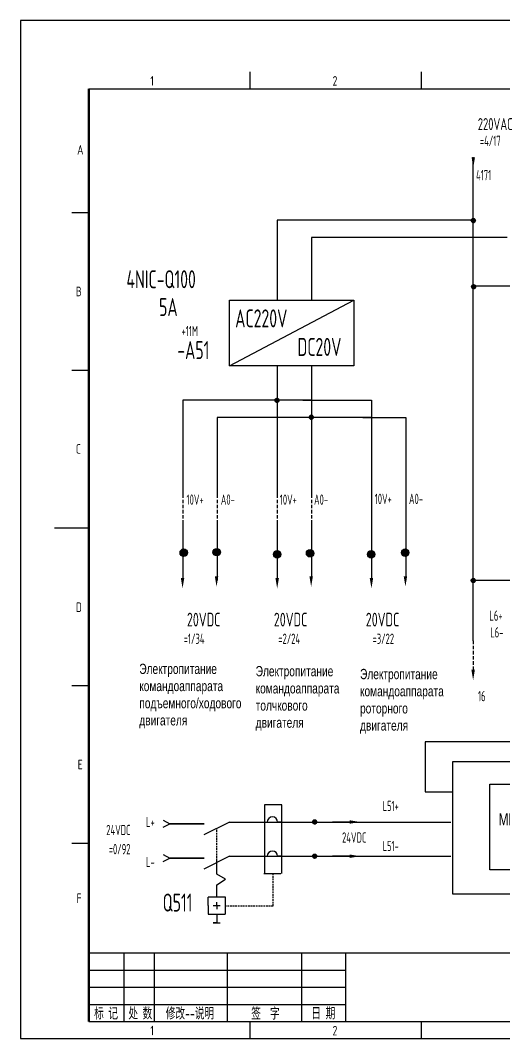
# Model space of a CAD drawing. Extents: x -2005 to 7010, y -1792 to 2924.
# Drawn here: x 1021.9 to 1162.9, y 436.6 to 733.6 of the extents above; entities that cross this region are included whole.
import ezdxf
from ezdxf.enums import TextEntityAlignment as Align

# ---------------------------------------------------------------- set-up
doc = ezdxf.new("R2010")
doc.units = 0
doc.header["$LTSCALE"] = 2
for name, pattern in [('DASHDOT', [1, 0.5, -0.25, 0, -0.25]), ('DASHED2', [0.375, 0.25, -0.125]), ('HIDDEN', [0.375, 0.25, -0.125])]:
    doc.linetypes.add(name, pattern=pattern)
doc.layers.get('0').update_dxf_attribs({"linetype": 'CONTINUOUS'})
for name, color, linetype in [('01', 7, 'CONTINUOUS'), ('CONTINUOUS', 7, 'CONTINUOUS'), ('DASHED', 2, 'DASHED2')]:
    doc.layers.add(name, color=color, linetype=linetype)
doc.styles.add('ROMAN', font='ROMANC.shx', dxfattribs={"width": 0.7, "height": 0.7})
doc.styles.get("Standard").update_dxf_attribs({"font": 'isocp.shx', "width": 0.707, "bigfont": 'dfst.shx'})

# ---------------------------------------------------------------- blocks, each defined once
blk = doc.blocks.new('ARROW1')
at = {"layer": 'CONTINUOUS'}
for p in [(0, 0), (12, 1), (12, -1)]:
    blk.add_line(p, (10, 0), dxfattribs=at)
blk = doc.blocks.new('ARROW2')
blk.add_line((5, 0), (0, 0))
at = {"color": 3}
blk.add_solid([(4.99, 0.51), (4.99, -0.49), (7.99, 0.01)], dxfattribs=at)
blk = doc.blocks.new('POINT1')
h = blk.add_hatch()
h.set_pattern_fill('ANGLE', color=256, scale=0.01, style=0)
h.set_pattern_definition([(0, (0, 0), (0, 0.06985), [0.0508, -0.01905]), (90, (0, 0), (-0.06985, 4e-18), [0.0508, -0.01905])])
h.paths.add_polyline_path([(-0.6, 0, 1), (0.6, 0, 1)])
blk.add_circle((0, 0), 0.6)

msp = doc.modelspace()

# ---------------------------------------------------------------- hatches: boundary and pattern name
at = {"layer": 'CONTINUOUS'}
h = msp.add_hatch(color=256, dxfattribs=at)
edge = h.paths.add_edge_path()
edge.add_arc((1069.55, 578.29), 1.1, 0, 360)
h = msp.add_hatch(color=256, dxfattribs=at)
edge = h.paths.add_edge_path()
edge.add_arc((1079.16, 578.45), 1.1, 0, 360)
h = msp.add_hatch(color=256, dxfattribs=at)
edge = h.paths.add_edge_path()
edge.add_arc((1106.41, 578.14), 1.1, 0, 360)
h = msp.add_hatch(color=256, dxfattribs=at)
edge = h.paths.add_edge_path()
edge.add_arc((1134.13, 578.29), 1.1, 0, 360)
h = msp.add_hatch(color=256, dxfattribs=at)
edge = h.paths.add_edge_path()
edge.add_arc((1096.8, 577.82), 1.1, 0, 360)
h = msp.add_hatch(color=256, dxfattribs=at)
edge = h.paths.add_edge_path()
edge.add_arc((1124.21, 577.82), 1.1, 0, 360)

# ---------------------------------------------------------------- linework, layer by layer
at = {"ltscale": 2}
for p, q in [((1154.01, 552.63), (1154.01, 693.62)), ((1154.01, 675.25), (1096.79, 675.25)), ((1096.79, 675.25), (1096.79, 651.96)), ((1163.93, 670.25), (1106.79, 670.25)), ((1106.79, 670.25), (1106.79, 651.96)), ((1189.57, 570.19), (1154.01, 570.19)), ((1249.66, 523.15), (1139.98, 523.15))]:
    msp.add_line(p, q, dxfattribs=at)
at = {"linetype": 'ByBlock', "ltscale": 2}
for p, q in [((1096.79, 632.79), (1096.79, 595.25)), ((1096.79, 632.79), (1096.79, 595.25)), ((1106.79, 632.79), (1106.79, 595.25)), ((1106.79, 622.75), (1069.29, 622.75)), ((1069.29, 622.75), (1069.29, 595.25)), ((1104.29, 622.75), (1124.29, 622.75)), ((1124.29, 622.75), (1124.29, 595.25)), ((1124.29, 617.75), (1079.29, 617.75)), ((1079.29, 617.75), (1079.29, 595.25)), ((1121.79, 617.75), (1134.29, 617.75)), ((1134.29, 617.75), (1134.29, 595.25)), ((1124.29, 597.42), (1124.29, 570.25)), ((1134.29, 597.7), (1134.29, 570.25)), ((1069.29, 587.25), (1069.29, 570.25)), ((1079.29, 587.25), (1079.29, 570.25)), ((1096.79, 587.25), (1096.79, 570.25)), ((1106.79, 587.25), (1106.79, 570.25))]:
    msp.add_line(p, q, dxfattribs=at)
at = {"ltscale": 2}
for points in [[(1148.03, 517.41), (1213.61, 517.41), (1213.61, 478.66), (1148.03, 478.66)], [(1158.79, 510.78), (1204.37, 510.78), (1204.37, 485.78), (1158.79, 485.78)]]:
    msp.add_lwpolyline(points, close=True, dxfattribs=at)
at = {"color": 3}
for points in [[(1154.51, 693.63), (1153.51, 693.63), (1154.01, 690.63)], [(1069.69, 570.88), (1068.69, 570.88), (1069.19, 567.88)], [(1079.61, 571.4), (1078.61, 571.4), (1079.11, 568.4)], [(1097.3, 570.88), (1096.3, 570.88), (1096.8, 567.88)], [(1107.21, 571.4), (1106.21, 571.4), (1106.71, 568.4)], [(1124.8, 570.88), (1123.8, 570.88), (1124.3, 567.88)], [(1134.71, 571.4), (1133.71, 571.4), (1134.21, 568.4)], [(1154.47, 544.13), (1153.47, 544.13), (1153.97, 541.13)]]:
    msp.add_solid(points, dxfattribs=at)
at = {"layer": '01', "linetype": 'Continuous', "ltscale": 2}
for p, q in [((1190.09, 656), (1154.33, 656)), ((1139.98, 523.15), (1139.98, 508.56)), ((1139.98, 508.56), (1148.03, 508.56))]:
    msp.add_line(p, q, dxfattribs=at)
at = {"layer": '01', "ltscale": 2}
msp.add_line((1082.87, 632.79), (1119.16, 651.96), dxfattribs=at)
at = {"layer": '01', "linetype": 'DASHED2', "ltscale": 2}
for p, q in [((1069.29, 595.25), (1069.29, 587.25)), ((1079.29, 595.25), (1079.29, 587.25)), ((1096.79, 595.25), (1096.79, 587.25)), ((1106.79, 595.25), (1106.79, 587.25)), ((1154.01, 552.63), (1154.01, 543.2))]:
    msp.add_line(p, q, dxfattribs=at)
at = {"layer": '01', "ltscale": 2}
msp.add_lwpolyline([(1082.87, 651.96), (1119.16, 651.96), (1119.16, 632.79), (1082.87, 632.79)], close=True, dxfattribs=at)
at = {"layer": 'CONTINUOUS', "color": 3}
for p, q in [((1441.87, 733.56), (1021.87, 733.56)), ((1021.87, 733.56), (1021.87, 436.56)), ((1021.87, 436.56), (1441.87, 436.56))]:
    msp.add_line(p, q, dxfattribs=at)
at = {"layer": 'CONTINUOUS', "linetype": 'Continuous'}
for p, q in [((1088.87, 713.56), (1088.87, 718.56)), ((1138.87, 713.56), (1138.87, 718.56)), ((1036.87, 677.56), (1041.87, 677.56)), ((1036.87, 631.56), (1041.87, 631.56)), ((1031.87, 585.56), (1041.87, 585.56)), ((1036.87, 539.56), (1041.87, 539.56)), ((1036.87, 493.56), (1041.87, 493.56)), ((1041.87, 461.56), (1436.87, 461.56)), ((1052.15, 441.56), (1052.15, 461.56)), ((1060.97, 441.56), (1060.97, 461.56)), ((1082.21, 461.56), (1082.21, 441.56)), ((1103.87, 461.56), (1103.87, 441.56)), ((1116.87, 441.56), (1116.87, 461.56)), ((1041.87, 456.56), (1116.87, 456.56)), ((1041.87, 451.56), (1116.87, 451.56)), ((1041.87, 446.56), (1116.87, 446.56)), ((1088.87, 436.56), (1088.87, 441.56)), ((1138.87, 436.56), (1138.87, 441.56))]:
    msp.add_line(p, q, dxfattribs=at)
at = {"layer": 'CONTINUOUS'}
for p, q in [((1041.87, 713.56), (1436.87, 713.56)), ((1093.13, 504.78), (1093.13, 484.74)), ((1098.11, 504.78), (1093.13, 504.78)), ((1098.11, 484.74), (1098.11, 504.78)), ((1065.49, 499.24), (1075.49, 499.24)), ((1082.93, 499.74), (1075.43, 495.99)), ((1082.93, 499.74), (1093.9, 499.74)), ((1087.06, 499.74), (1147.44, 499.74)), ((1097.9, 499.74), (1096.9, 499.74)), ((1065.49, 489.24), (1075.49, 489.24)), ((1082.93, 489.74), (1075.43, 485.99)), ((1079.18, 484.56), (1079.18, 488.59)), ((1082.93, 489.74), (1093.9, 489.74)), ((1087.06, 489.74), (1147.44, 489.74)), ((1097.9, 489.74), (1096.9, 489.74)), ((1097.9, 489.74), (1102.73, 489.74)), ((1081.69, 483.05), (1079.18, 484.56)), ((1092.93, 484.74), (1097.9, 484.74)), ((1079.15, 481.37), (1081.69, 483.05)), ((1079.15, 477.85), (1079.15, 481.37)), ((1076.65, 475.35), (1076.65, 477.85)), ((1081.65, 477.85), (1076.65, 477.85)), ((1076.65, 475.35), (1076.65, 472.85)), ((1078.15, 475.35), (1080.15, 475.35)), ((1079.15, 475.35), (1079.15, 476.35)), ((1079.15, 475.35), (1079.15, 474.35)), ((1081.65, 477.87), (1081.65, 472.85)), ((1076.65, 472.85), (1081.65, 472.85)), ((1079.15, 472.85), (1079.15, 470.35)), ((1079.15, 470.35), (1078.15, 470.35)), ((1078.15, 470.35), (1080.15, 470.35)), ((1041.87, 441.56), (1436.87, 441.56))]:
    msp.add_line(p, q, dxfattribs=at)
at = {"layer": 'CONTINUOUS', "lineweight": 50}
msp.add_line((1041.87, 713.56), (1041.87, 441.56), dxfattribs=at)
at = {"layer": 'CONTINUOUS'}
for centre in [(1069.55, 578.29), (1079.16, 578.45), (1106.41, 578.14), (1134.13, 578.29), (1096.8, 577.82), (1124.21, 577.82)]:
    msp.add_circle(centre, 1.1, dxfattribs=at)
for centre in [(1095.4, 499.74), (1095.4, 489.74)]:
    msp.add_arc(centre, 1.5, 0, 180, dxfattribs=at)
at = {"layer": 'DASHED', "color": 7}
for p, q in [((1079.18, 488.59), (1079.18, 497.86)), ((1095.55, 484.74), (1095.55, 475.23)), ((1095.55, 475.23), (1081.65, 475.23))]:
    msp.add_line(p, q, dxfattribs=at)

# ---------------------------------------------------------------- block references
at = {"linetype": 'ByBlock', "ltscale": 2}
for p in [(1096.75, 622.76), (1106.76, 617.81)]:
    msp.add_blockref('POINT1', p, dxfattribs=at)
at = {"layer": '01', "linetype": 'DASHDOT'}
for p in [(1154.03, 675.18), (1154.1, 655.88), (1154.01, 570.19)]:
    msp.add_blockref('POINT1', p, dxfattribs=at)
at = {"layer": '01', "linetype": 'DASHED2'}
for name, p, rotation in [('ARROW1', (1075.49, 499.24), 180), ('ARROW1', (1075.49, 489.24), 180), ('POINT1', (1107.74, 489.78), 342.9720902182816)]:
    msp.add_blockref(name, p, dxfattribs=dict(at, rotation=rotation))
msp.add_blockref('POINT1', (1107.74, 499.78), dxfattribs=at)
at = {"layer": '01', "linetype": 'Continuous'}
for p in [(1112.98, 499.74), (1112.98, 489.75)]:
    msp.add_blockref('ARROW2', p, dxfattribs=at)

# ---------------------------------------------------------------- texts
at = {"color": 1, "width": 0.707}
for s, p in [('4NIC-Q100', (1052.8, 655.43)), ('5A', (1062.34, 647.3))]:
    msp.add_text(s, height=5.25, dxfattribs=at).set_placement(p)
at = {"width": 0.707}
for s, p in [('AC220V', (1084.54, 644.01)), ('DC20V', (1102.71, 635.69))]:
    msp.add_text(s, height=5.25, dxfattribs=at).set_placement(p)
at = {"linetype": 'ByBlock', "ltscale": 2}
for s, height, width, p in [('+11M', 3, 0.67, (1068.89, 641.44)), ('-A51', 5.25, 0.707, (1067.65, 634.76)), ('10V+', 3, 0.67, (1070.35, 592.28)), ('A0-', 3, 0.67, (1080.35, 592.28)), ('10V+', 3, 0.67, (1097.55, 592.28)), ('A0-', 3, 0.67, (1107.55, 592.28)), ('10V+', 3, 0.67, (1125.25, 592.49)), ('A0-', 3, 0.67, (1135.25, 592.49)), ('Q511', 5.25, 0.707, (1063.4, 473.62))]:
    msp.add_text(s, height=height, dxfattribs=dict(at, width=width)).set_placement(p)
at = {"layer": '01', "ltscale": 10, "width": 0.67}
for s, p in [('L51+', (1127.54, 502.92)), ('L+', (1058.53, 498.25)), ('L51-', (1127.54, 491.25)), ('L-', (1058.53, 486.58))]:
    msp.add_text(s, height=3, dxfattribs=at).set_placement(p)
at = {"layer": '01', "linetype": 'DASHED2', "ltscale": 2, "attachment_point": 1}
for s, insert, char_height, width in [('{\\fArial|b0|i0|c204|p34;Электропитание командоаппарата подъемного/ходового двигателя}', (1056.57, 545.92), 3, 33.1582), ('{\\fArial|b0|i0|c204|p34;Электропитание командоаппарата толчкового \\fArial|b0|i0|c0|p34;\\P\\fArial|b0|i0|c204|p34;двигателя}', (1090.52, 545.24), 3, 33.1582), ('{\\fArial|b0|i0|c204|p34;Электропитание командоаппарата роторного \\fArial|b0|i0|c0|p34;\\P\\fArial|b0|i0|c204|p34;двигателя}', (1120.97, 544.4), 3, 33.1582), ('{\\fArial|b0|i0|c0|p34;MP  \\fArial|b0|i0|c204|p34;Панель управления}', (1161.41, 502.28), 3.5, 45.5779)]:
    msp.add_mtext(s, dxfattribs=dict(at, insert=insert, char_height=char_height, width=width))
at = {"layer": 'CONTINUOUS', "linetype": 'Continuous', "style": 'ROMAN', "width": 0.7}
for s, p in [('1', (1059.8, 714.5)), ('2', (1112.96, 714.5)), ('A', (1038.44, 694.41)), ('B', (1038.05, 653.09)), ('C', (1038.05, 607.15)), ('D', (1038.05, 560.98)), ('E', (1038.6, 515.09)), ('F', (1038.25, 476.09)), ('1', (1059.8, 437.5)), ('2', (1112.96, 437.5))]:
    msp.add_text(s, height=2.8, dxfattribs=at).set_placement(p)
at = {"layer": 'CONTINUOUS', "linetype": 'HIDDEN', "width": 0.707}
msp.add_text('220VAC', height=3.5, dxfattribs=at).set_placement((1155.34, 701.56))
at = {"layer": 'CONTINUOUS', "width": 0.67}
for s, p in [('=4/17', (1155.95, 696.92)), ('4171', (1154.82, 686.92)), ('=1/34', (1069.53, 551.69)), ('=2/24', (1097.13, 551.69)), ('=3/22', (1124.63, 551.69)), ('16', (1155.38, 534.96)), ('24VDC', (1046.94, 495.91)), ('24VDC', (1115.73, 493.72)), ('=0/92', (1047.67, 490.33))]:
    msp.add_text(s, height=3, dxfattribs=at).set_placement(p)
at = {"layer": 'CONTINUOUS', "color": 1, "width": 0.67}
for s, p in [('L6+', (1158.72, 558.44)), ('L6-', (1158.95, 553.56))]:
    msp.add_text(s, height=3, dxfattribs=at).set_placement(p)
at = {"layer": 'CONTINUOUS', "color": 0, "width": 0.707}
for p in [(1070.46, 556.78), (1095.82, 556.78), (1122.65, 556.78)]:
    msp.add_text('20VDC', height=4, dxfattribs=at).set_placement(p)
at = {"layer": 'CONTINUOUS', "width": 0.67}
for s, p in [('标 记', (1046.87, 444.06)), ('处 数', (1056.87, 444.06)), ('修改--说明', (1071.34, 444.06)), ('签  字', (1093.37, 444.06)), ('日 期', (1110.25, 444.06))]:
    msp.add_text(s, height=3.5, dxfattribs=at).set_placement(p, align=Align.MIDDLE)

doc.saveas('drawing.dxf')
